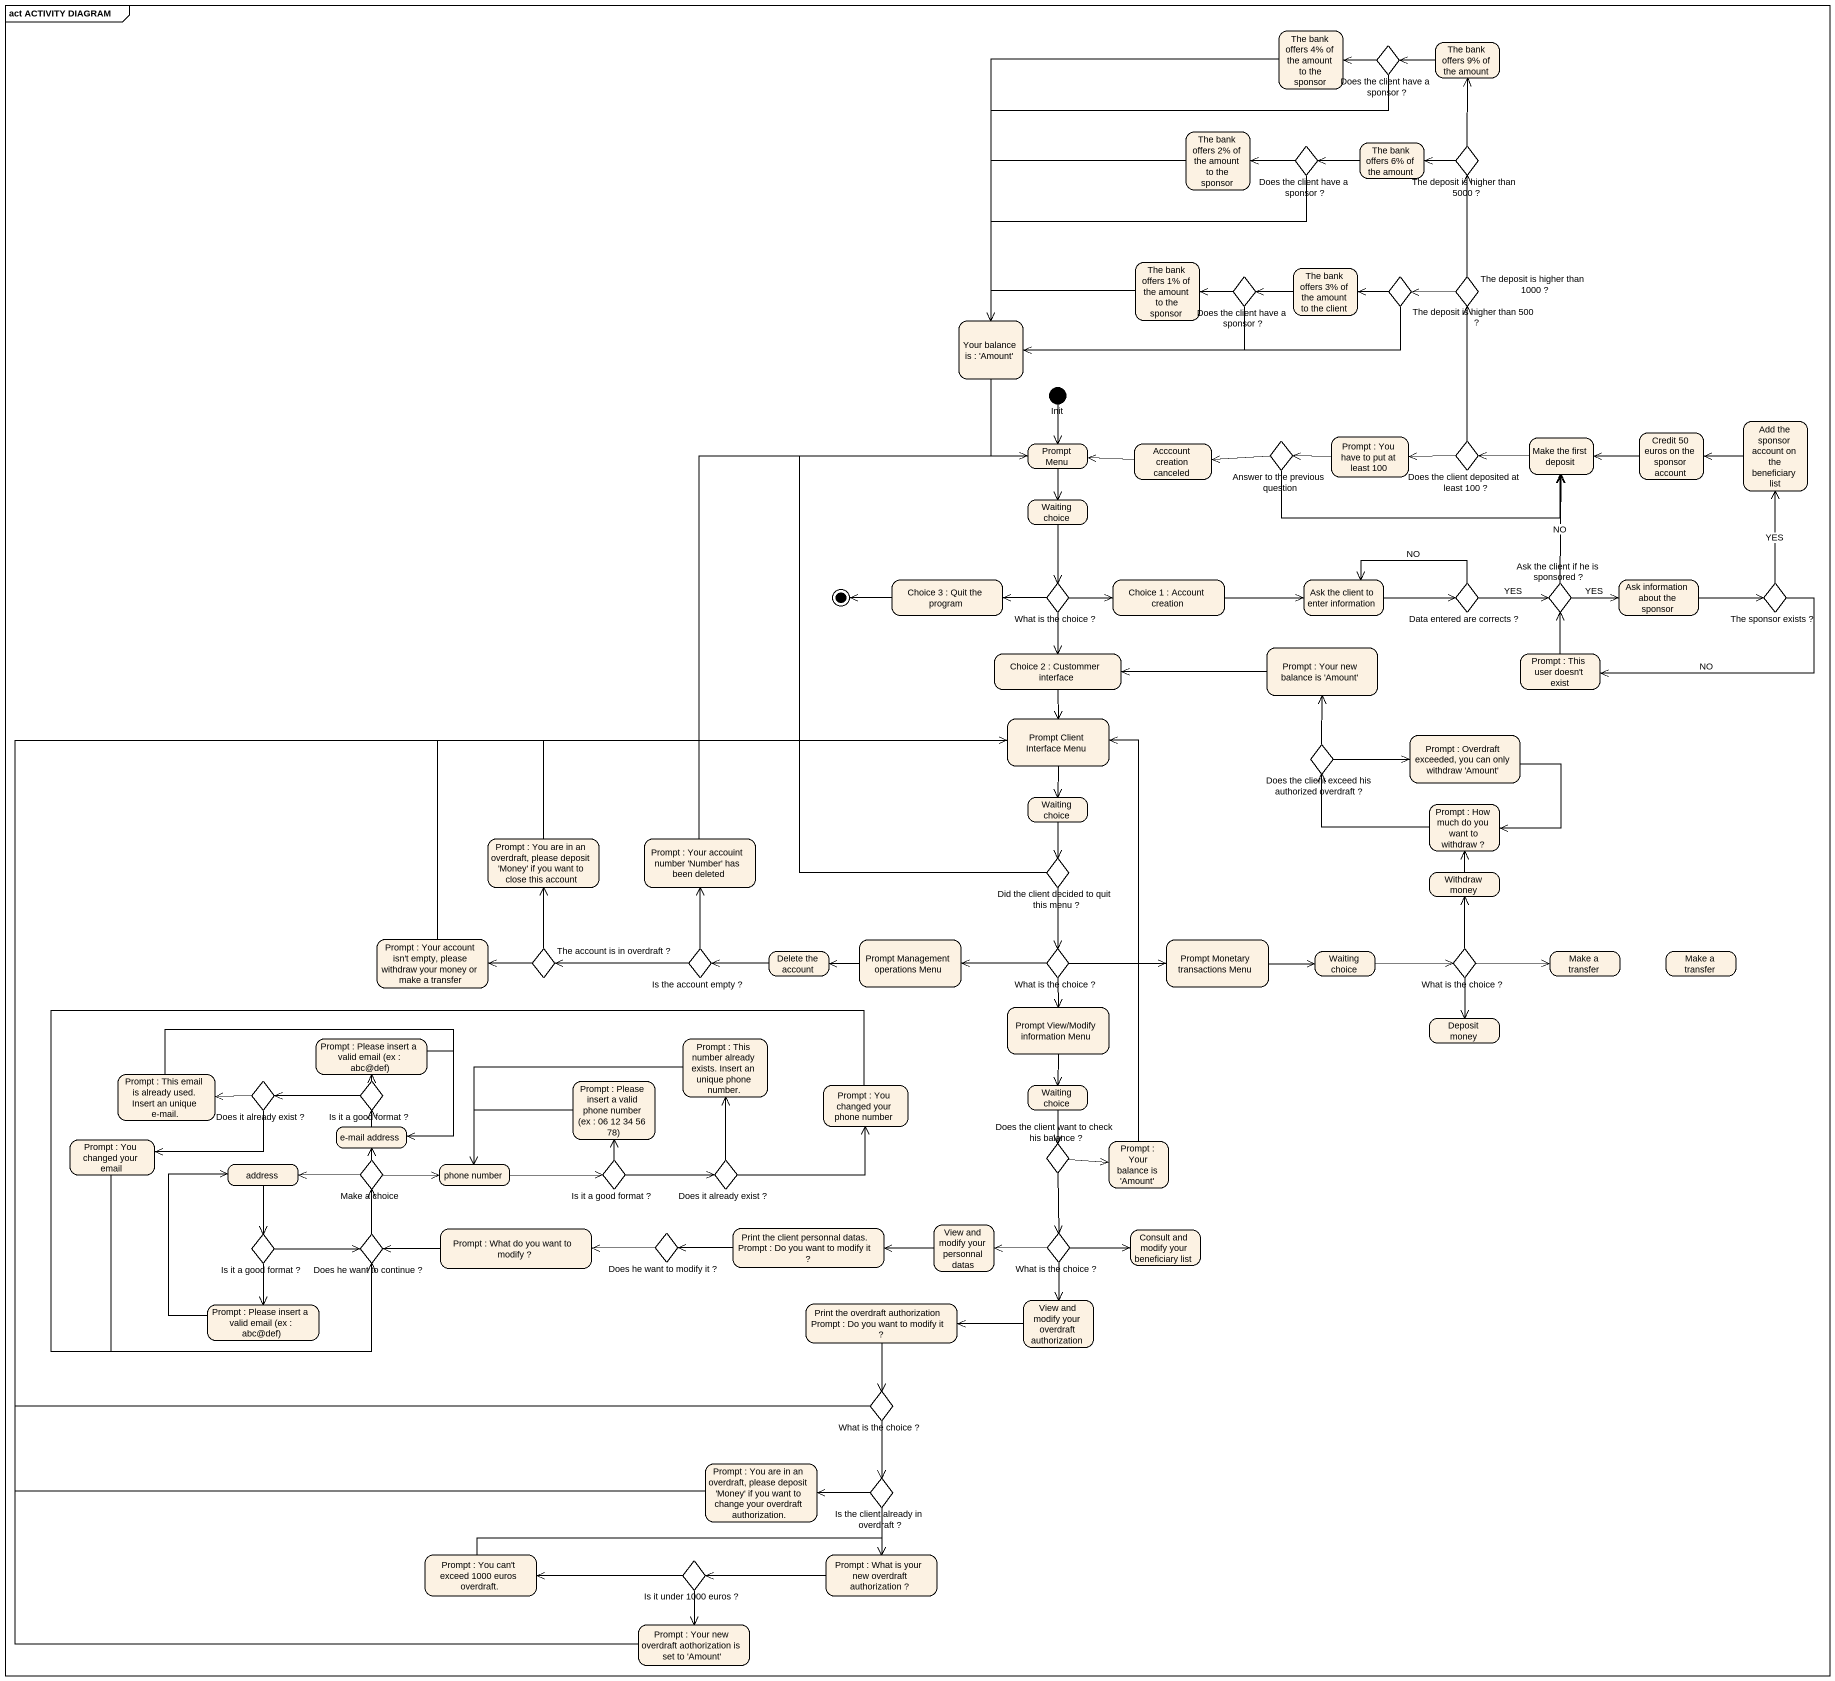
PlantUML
@startuml
mainframe act ACTIVITY DIAGRAM
hide empty description
state "The bank offers 4% of the amount to the sponsor" as The_bank_offers_4_of_the
state "Does the client have a sponsor ?" as Does_the_client_have_a <<choice>>
state "The bank offers 9% of the amount" as The_bank_offers_9_of_the
state "The bank offers 2% of the amount to the sponsor" as The_bank_offers_2_of_the
state "Does the client have a sponsor ?" as Does_the_client_have_a_2 <<choice>>
state "The bank offers 6% of the amount" as The_bank_offers_6_of_the
state "The deposit is higher than 5000 ?" as The_deposit_is_higher_than <<choice>>
state "The bank offers 1% of the amount to the sponsor" as The_bank_offers_1_of_the
state "The bank offers 3% of the amount to the client" as The_bank_offers_3_of_the
state "Does the client have a sponsor ?" as Does_the_client_have_a_3 <<choice>>
state "The deposit is higher than 500 ?" as The_deposit_is_higher_than_2 <<choice>>
state "The deposit is higher than 1000 ?" as The_deposit_is_higher_than_3 <<choice>>
state "Your balance is : 'Amount'" as Your_balance_is_Amount
state Init <<start>>
state "Add the sponsor account on the beneficiary list" as Add_the_sponsor_account_on
state "Prompt Menu" as Prompt_Menu
state "Acccount creation canceled" as Acccount_creation_canceled
state "Answer to the previous question" as Answer_to_the_previous <<choice>>
state "Prompt : You have to put at least 100" as Prompt_You_have_to_put_at
state "Does the client deposited at least 100 ?" as Does_the_client_deposited <<choice>>
state "Make the first deposit" as Make_the_first_deposit
state "Credit 50 euros on the sponsor account" as Credit_50_euros_on_the
state "Waiting choice" as Waiting_choice
state "Choice 3 : Quit the program" as Choice_3_Quit_the_program
state "Choice 1 : Account creation" as Choice_1_Account_creation
state "Ask the client to enter information" as Ask_the_client_to_enter
state "Ask information about the sponsor" as Ask_information_about_the
state "What is the choice ?" as What_is_the_choice <<choice>>
state "Data entered are corrects ?" as Data_entered_are_corrects <<choice>>
state "Ask the client if he is sponsored ?" as Ask_the_client_if_he_is <<choice>>
state "The sponsor exists ?" as The_sponsor_exists <<choice>>
state "Choice 2 : Custommer interface" as Choice_2_Custommer_interface
state "Prompt : Your new balance is 'Amount'" as Prompt_Your_new_balance_is
state "Prompt : This user doesn't exist" as Prompt_This_user_doesn_t
state "Prompt Client Interface Menu" as Prompt_Client_Interface_Menu
state "Prompt : Overdraft exceeded, you can only withdraw 'Amount'" as Prompt_Overdraft_exceeded
state "Does the client exceed his authorized overdraft ?" as Does_the_client_exceed_his <<choice>>
state "Waiting choice" as Waiting_choice_2
state "Prompt : How much do you want to withdraw ?" as Prompt_How_much_do_you_want
state "Prompt : You are in an overdraft, please deposit 'Money' if you want to close this account" as Prompt_You_are_in_an
state "Prompt : Your accouint number 'Number' has been deleted" as Prompt_Your_accouint_number
state "Did the client decided to quit this menu ?" as Did_the_client_decided_to <<choice>>
state "Withdraw money" as Withdraw_money
state "Prompt : Your account isn't empty, please withdraw your money or make a transfer" as Prompt_Your_account_isn_t
state "The account is in overdraft ?" as The_account_is_in_overdraft <<choice>>
state "Is the account empty ?" as Is_the_account_empty <<choice>>
state "Delete the account" as Delete_the_account
state "Prompt Management operations Menu" as Prompt_Management
state "What is the choice ?" as What_is_the_choice_2 <<choice>>
state "Prompt Monetary transactions Menu" as Prompt_Monetary
state "Waiting choice" as Waiting_choice_3
state "What is the choice ?" as What_is_the_choice_3 <<choice>>
state "Make a transfer" as Make_a_transfer
state "Make a transfer" as Make_a_transfer_2
state "Prompt View/Modify information Menu" as Prompt_View_Modify
state "Prompt : Please insert a valid email (ex : abc@def)" as Prompt_Please_insert_a
state "Prompt : This number already exists. Insert an unique phone number." as Prompt_This_number_already
state "Deposit money" as Deposit_money
state "Prompt : This email is already used. Insert an unique e-mail." as Prompt_This_email_is
state "Does it already exist ?" as Does_it_already_exist <<choice>>
state "Is it a good format ?" as Is_it_a_good_format <<choice>>
state "Prompt : Please insert a valid phone number (ex : 06 12 34 56 78)" as Prompt_Please_insert_a_2
state "Prompt : You changed your phone number" as Prompt_You_changed_your
state "Waiting choice" as Waiting_choice_4
state "Prompt : You changed your email" as Prompt_You_changed_your_2
state "e-mail address" as e_mail_address
state "Make a choice" as Make_a_choice <<choice>>
state "Is it a good format ?" as Is_it_a_good_format_2 <<choice>>
state "Does it already exist ?" as Does_it_already_exist_2 <<choice>>
state "Does the client want to check his balance ?" as Does_the_client_want_to <<choice>>
state "Prompt : Your balance is 'Amount'" as Prompt_Your_balance_is
state address
state "phone number" as phone_number
state "Is it a good format ?" as Is_it_a_good_format_3 <<choice>>
state "Does he want to continue ?" as Does_he_want_to_continue <<choice>>
state "Prompt : What do you want to modify ?" as Prompt_What_do_you_want_to
state "Does he want to modify it ?" as Does_he_want_to_modify_it <<choice>>
state "Print the client personnal datas. Prompt : Do you want to modify it ?" as Print_the_client_personnal
state "View and modify your personnal datas" as View_and_modify_your
state "What is the choice ?" as What_is_the_choice_4 <<choice>>
state "Consult and modify your beneficiary list" as Consult_and_modify_your
state "Prompt : Please insert a valid email (ex : abc@def)" as Prompt_Please_insert_a_3
state "Print the overdraft authorization Prompt : Do you want to modify it ?" as Print_the_overdraft
state "View and modify your overdraft authorization" as View_and_modify_your_2
state "What is the choice ?" as What_is_the_choice_5 <<choice>>
state "Prompt : You are in an overdraft, please deposit 'Money' if you want to change your overdraft authorization." as Prompt_You_are_in_an_2
state "Is the client already in overdraft ?" as Is_the_client_already_in <<choice>>
state "Prompt : You can't exceed 1000 euros overdraft." as Prompt_You_can_t_exceed
state "Is it under 1000 euros ?" as Is_it_under_1000_euros <<choice>>
state "Prompt : What is your new overdraft authorization ?" as Prompt_What_is_your_new
state "Prompt : Your new overdraft aothorization is set to 'Amount'" as Prompt_Your_new_overdraft
The_bank_offers_4_of_the --> Your_balance_is_Amount
Does_the_client_have_a -left-> The_bank_offers_4_of_the
Does_the_client_have_a --> Your_balance_is_Amount
The_bank_offers_9_of_the -left-> Does_the_client_have_a
The_bank_offers_2_of_the --> Your_balance_is_Amount
Does_the_client_have_a_2 -left-> The_bank_offers_2_of_the
Does_the_client_have_a_2 --> Your_balance_is_Amount
The_bank_offers_6_of_the -left-> Does_the_client_have_a_2
The_deposit_is_higher_than -up-> The_bank_offers_9_of_the
The_deposit_is_higher_than -left-> The_bank_offers_6_of_the
The_bank_offers_1_of_the -left-> Your_balance_is_Amount
The_bank_offers_3_of_the -left-> Does_the_client_have_a_3
Does_the_client_have_a_3 -left-> The_bank_offers_1_of_the
Does_the_client_have_a_3 -left-> Your_balance_is_Amount
The_deposit_is_higher_than_2 -left-> The_bank_offers_3_of_the
The_deposit_is_higher_than_2 -left-> Your_balance_is_Amount
The_deposit_is_higher_than_3 -up-> The_deposit_is_higher_than
The_deposit_is_higher_than_3 -left-> The_deposit_is_higher_than_2
Your_balance_is_Amount --> Prompt_Menu
Init --> Prompt_Menu
Add_the_sponsor_account_on -left-> Credit_50_euros_on_the
Prompt_Menu --> Waiting_choice
Acccount_creation_canceled -left-> Prompt_Menu
Answer_to_the_previous -left-> Acccount_creation_canceled
Answer_to_the_previous -right-> Make_the_first_deposit
Prompt_You_have_to_put_at -left-> Answer_to_the_previous
Does_the_client_deposited -up-> The_deposit_is_higher_than_3
Does_the_client_deposited -left-> Prompt_You_have_to_put_at
Make_the_first_deposit -left-> Does_the_client_deposited
Credit_50_euros_on_the -left-> Make_the_first_deposit
Waiting_choice --> What_is_the_choice
Choice_1_Account_creation -right-> Ask_the_client_to_enter
Ask_the_client_to_enter -right-> Data_entered_are_corrects
Ask_information_about_the -right-> The_sponsor_exists
What_is_the_choice -left-> Choice_3_Quit_the_program
What_is_the_choice -right-> Choice_1_Account_creation
What_is_the_choice --> Choice_2_Custommer_interface
Data_entered_are_corrects -left-> Ask_the_client_to_enter : NO
Data_entered_are_corrects -right-> Ask_the_client_if_he_is : YES
Ask_the_client_if_he_is -up-> Make_the_first_deposit : NO
Ask_the_client_if_he_is -right-> Ask_information_about_the : YES
The_sponsor_exists -up-> Add_the_sponsor_account_on : YES
The_sponsor_exists -left-> Prompt_This_user_doesn_t : NO
Choice_2_Custommer_interface --> Prompt_Client_Interface_Menu
Prompt_Your_new_balance_is -left-> Choice_2_Custommer_interface
Prompt_This_user_doesn_t -up-> Ask_the_client_if_he_is
Prompt_Client_Interface_Menu --> Waiting_choice_2
Prompt_Overdraft_exceeded --> Prompt_How_much_do_you_want
Does_the_client_exceed_his -up-> Prompt_Your_new_balance_is
Does_the_client_exceed_his -right-> Prompt_Overdraft_exceeded
Waiting_choice_2 --> Did_the_client_decided_to
Prompt_How_much_do_you_want -left-> Does_the_client_exceed_his
Prompt_You_are_in_an -right-> Prompt_Client_Interface_Menu
Prompt_Your_accouint_number -up-> Prompt_Menu
Did_the_client_decided_to -up-> Prompt_Menu
Did_the_client_decided_to --> What_is_the_choice_2
Withdraw_money -up-> Prompt_How_much_do_you_want
Prompt_Your_account_isn_t -right-> Prompt_Client_Interface_Menu
The_account_is_in_overdraft -up-> Prompt_You_are_in_an
The_account_is_in_overdraft -left-> Prompt_Your_account_isn_t
Is_the_account_empty -up-> Prompt_Your_accouint_number
Is_the_account_empty -left-> The_account_is_in_overdraft
Delete_the_account -left-> Is_the_account_empty
Prompt_Management -left-> Delete_the_account
What_is_the_choice_2 -left-> Prompt_Management
What_is_the_choice_2 -right-> Prompt_Monetary
What_is_the_choice_2 --> Prompt_View_Modify
Prompt_Monetary -right-> Waiting_choice_3
Waiting_choice_3 -right-> What_is_the_choice_3
What_is_the_choice_3 -up-> Withdraw_money
What_is_the_choice_3 -right-> Make_a_transfer
What_is_the_choice_3 --> Deposit_money
Prompt_View_Modify --> Waiting_choice_4
Prompt_Please_insert_a --> e_mail_address
Prompt_This_number_already -left-> phone_number
Prompt_This_email_is -right-> e_mail_address
Does_it_already_exist -left-> Prompt_This_email_is
Does_it_already_exist -left-> Prompt_You_changed_your_2
Is_it_a_good_format -up-> Prompt_Please_insert_a
Is_it_a_good_format -left-> Does_it_already_exist
Prompt_Please_insert_a_2 -left-> phone_number
Prompt_You_changed_your -left-> Does_he_want_to_continue
Waiting_choice_4 --> Does_the_client_want_to
Prompt_You_changed_your_2 -right-> Does_he_want_to_continue
e_mail_address -up-> Is_it_a_good_format
Make_a_choice -up-> e_mail_address
Make_a_choice -left-> address
Make_a_choice -right-> phone_number
Is_it_a_good_format_2 -up-> Prompt_Please_insert_a_2
Is_it_a_good_format_2 -right-> Does_it_already_exist_2
Does_it_already_exist_2 -up-> Prompt_This_number_already
Does_it_already_exist_2 -right-> Prompt_You_changed_your
Does_the_client_want_to -right-> Prompt_Your_balance_is
Does_the_client_want_to --> What_is_the_choice_4
Prompt_Your_balance_is -up-> Prompt_Client_Interface_Menu
address --> Is_it_a_good_format_3
phone_number -right-> Is_it_a_good_format_2
Is_it_a_good_format_3 -right-> Does_he_want_to_continue
Is_it_a_good_format_3 --> Prompt_Please_insert_a_3
Does_he_want_to_continue -up-> Make_a_choice
Prompt_What_do_you_want_to -left-> Does_he_want_to_continue
Does_he_want_to_modify_it -left-> Prompt_What_do_you_want_to
Print_the_client_personnal -left-> Does_he_want_to_modify_it
View_and_modify_your -left-> Print_the_client_personnal
What_is_the_choice_4 -left-> View_and_modify_your
What_is_the_choice_4 -right-> Consult_and_modify_your
What_is_the_choice_4 --> View_and_modify_your_2
Prompt_Please_insert_a_3 -up-> address
Print_the_overdraft --> What_is_the_choice_5
View_and_modify_your_2 -left-> Print_the_overdraft
What_is_the_choice_5 -up-> Prompt_Client_Interface_Menu
What_is_the_choice_5 --> Is_the_client_already_in
Prompt_You_are_in_an_2 -up-> Prompt_Client_Interface_Menu
Is_the_client_already_in -left-> Prompt_You_are_in_an_2
Is_the_client_already_in --> Prompt_What_is_your_new
Prompt_You_can_t_exceed -right-> Prompt_What_is_your_new
Is_it_under_1000_euros -left-> Prompt_You_can_t_exceed
Is_it_under_1000_euros --> Prompt_Your_new_overdraft
Prompt_What_is_your_new -left-> Is_it_under_1000_euros
Prompt_Your_new_overdraft -up-> Prompt_Client_Interface_Menu
Choice_3_Quit_the_program -left-> [*]
@enduml
